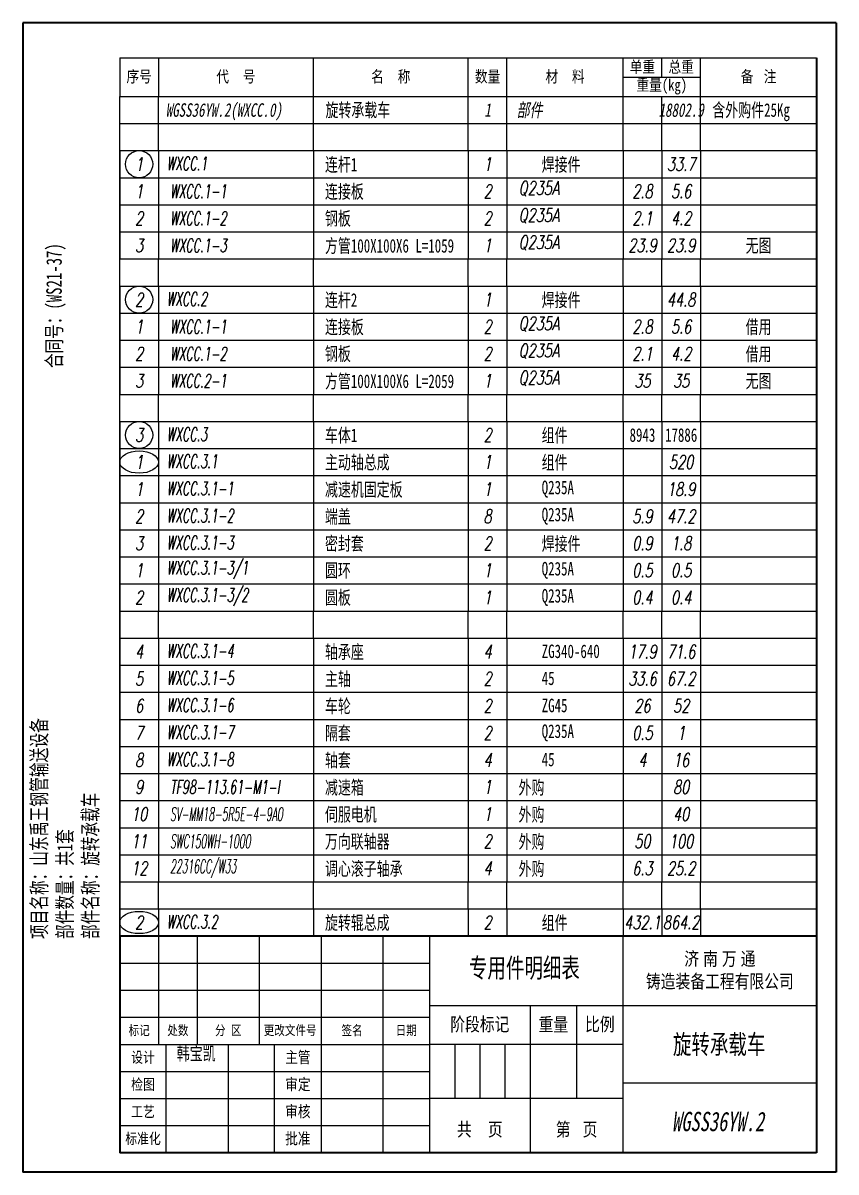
# Model space of a CAD drawing. Header units: millimetres. Extents: x 41246 to 234964, y -165638 to 36614.
# Drawn here: x 104701 to 109951, y -118121 to -110696 of the extents above; entities that cross this region are included whole.
import ezdxf
from ezdxf.enums import TextEntityAlignment as Align

# ---------------------------------------------------------------- set-up
doc = ezdxf.new("R2010")
doc.units = ezdxf.units.MM
doc.layers.add('S', color=7, linetype='Continuous', lineweight=35)
doc.layers.add('粗实线', color=7, linetype='Continuous', lineweight=40)
doc.layers.add('标注层', color=3, linetype='Continuous')
doc.layers.add('细实线', color=4, linetype='Continuous')
doc.styles.get("Standard").update_dxf_attribs({"font": '', "width": 0.8})
doc.styles.add('文字', font='', dxfattribs={"width": 0.7})
doc.styles.add('标注', font='italic.shx', dxfattribs={"width": 0.7, "bigfont": 'AllInOneBig.shx'})
doc.styles.get('Standard').set_extended_font_data('SimSun')
doc.styles.get('文字').set_extended_font_data('SimSun')

# ---------------------------------------------------------------- blocks, each defined once
blk = doc.blocks.new('明细表')
for p, q in [((0, 7), (180, 7)), ((0, 0), (0, 7)), ((10, 0), (10, 7)), ((50, 0), (50, 7)), ((90, 0), (90, 7)), ((100, 0), (100, 7)), ((130, 0), (130, 7)), ((140, 0), (140, 7)), ((150, 0), (150, 7)), ((180, 0), (180, 7)), ((0, 0), (180, 0))]:
    blk.add_line(p, q)
at = {"width": 0.7, "flags": 8}
for tag, style, p in [('1', '标注', (5, 3.5)), ('4', '标注', (95, 3.5)), ('6', '标注', (135, 3.5)), ('7', '标注', (145, 3.5)), ('8', '文字', (165, 3.5))]:
    blk.add_attdef(tag, text='', height=3.5, dxfattribs=dict(at, style=style)).set_placement(p, align=Align.MIDDLE_CENTER)
at = {"color": 141, "flags": 8}
for tag, style, width, p in [('2', '标注', 0.6, (13, 3.5)), ('3', '文字', 0.7, (53, 3.5)), ('5', '标注', 0.7, (103, 3.5))]:
    blk.add_attdef(tag, text='', height=3.5, dxfattribs=dict(at, style=style, width=width)).set_placement(p, align=Align.MIDDLE_LEFT)
blk = doc.blocks.new('明细表头')
for p, q in [((0, 10), (180, 10)), ((0, 10), (0, 0)), ((10, 10), (10, 0)), ((50, 0), (50, 10)), ((90, 0), (90, 10)), ((100, 0), (100, 10)), ((130, 0), (130, 10)), ((140, 5), (140, 10)), ((150, 0), (150, 10)), ((180, 10), (180, 0)), ((130, 5), (150, 5)), ((0, 0), (180, 0))]:
    blk.add_line(p, q)
at = {"char_height": 3, "attachment_point": 5}
for s, insert in [('{\\f\uffbfﾬￌﾣﾤ_GB2312|b0|i0|c134|p49;单重}', (135, 7.5)), ('{\\f\uffbfﾬￌﾣﾤ_GB2312|b0|i0|c134|p49;总重}', (145, 7.5)), ('{\\f\uffbfﾬￌﾣﾤ_GB2312|b0|i0|c134|p49;序号}', (5, 5)), ('{\\f\uffbfﾬￌﾣﾤ_GB2312|b0|i0|c134|p49;代    号}', (30, 5)), ('{\\f\uffbfﾬￌﾣﾤ_GB2312|b0|i0|c134|p49;名    称}', (70, 5)), ('{\\f\uffbfﾬￌﾣﾤ_GB2312|b0|i0|c134|p49;数量}', (95, 5)), ('{\\f\uffbfﾬￌﾣﾤ_GB2312|b0|i0|c134|p49;材    料}', (115, 5)), ('{\\f\uffbfﾬￌﾣﾤ_GB2312|b0|i0|c134|p49;备   注}', (165, 5)), ('{\\f\uffbfﾬￌﾣﾤ_GB2312|b0|i0|c134|p49;重量}(kg)', (140, 2.5))]:
    blk.add_mtext(s, dxfattribs=dict(at, insert=insert))
blk = doc.blocks.new('图栏')
at = {"layer": '粗实线'}
for p, q in [((0, 56), (-180, 56)), ((-180, 56), (-180, 0))]:
    blk.add_line(p, q, dxfattribs=at)
at = {"layer": '细实线'}
for p, q in [((-170, 56), (-170, 28)), ((-160, 56), (-160, 28)), ((-144, 56), (-144, 28)), ((-128, 56), (-128, 0)), ((-112, 0), (-112, 56)), ((-100, 56), (-100, 0)), ((-50, 0), (-50, 56)), ((-180, 49), (-100, 49)), ((-180, 42), (-100, 42)), ((-100, 38), (-50, 38)), ((-74, 38), (-74, 0)), ((-62, 38), (-62, 14)), ((-50, 38), (0, 38)), ((-180, 35), (-100, 35)), ((-180, 28), (-100, 28)), ((-168, 0), (-168, 28)), ((-152, 28), (-152, 0)), ((-140, 0), (-140, 28)), ((-50, 28), (-100, 28)), ((-93.5, 28), (-93.5, 14)), ((-87, 28), (-87, 14)), ((-80.5, 28), (-80.5, 14)), ((-180, 21), (-100, 21)), ((0, 18), (-50, 18)), ((-180, 14), (-100, 14)), ((-50, 14), (-100, 14)), ((-50, 0), (-50, 9)), ((-180, 7), (-100, 7))]:
    blk.add_line(p, q, dxfattribs=at)
at = {"insert": (-165.27, 27.41), "char_height": 3.5, "width": 10.6759, "attachment_point": 1, "style": '文字'}
blk.add_mtext('韩宝凯', dxfattribs=at)
at = {"layer": '细实线', "attachment_point": 5}
for s, insert, char_height, width in [('{\\f\uffbfﾬￌﾣﾤ_GB2312|b0|i0|c134|p49;济 南 万 通\\P铸造装备工程有限公司}', (-25, 47), 3.5, 50), ('{\\f\uffbfﾬￌﾣﾤ_GB2312|b0|i0|c134|p49;标记}', (-175, 31.5), 2.5, 15), ('处数', (-165, 31.5), 2.5, 15), ('分 区', (-152, 31.5), 2.5, 15), ('{\\f\uffbfﾬￌﾣﾤ_GB2312|b0|i0|c134|p49;签名}', (-120, 31.5), 2.5, 15), ('{\\f\uffbfﾬￌﾣﾤ_GB2312|b0|i0|c134|p49;日期}', (-106, 31.5), 2.5, 15), ('{\\f\uffbfﾬￌﾣﾤ_GB2312|b0|i0|c134|p49;阶段标记}', (-87, 33), 3.5, 26), ('{\\f\uffbfﾬￌﾣﾤ_GB2312|b0|i0|c134|p49;重量}', (-68, 33), 3.5, 12), ('比例', (-56, 33), 3.5, 12), ('{\\f\uffbfﾬￌﾣﾤ_GB2312|b0|i0|c134|p49;设计}', (-174, 24.5), 2.8, 10), ('{\\f\uffbfﾬￌﾣﾤ_GB2312|b0|i0|c134|p49;主管}', (-134, 24.5), 3, 10), ('{\\f\uffbfﾬￌﾣﾤ_GB2312|b0|i0|c134|p49;检图}', (-174, 17.5), 2.8, 10), ('{\\f\uffbfﾬￌﾣﾤ_GB2312|b0|i0|c134|p49;审定}', (-134, 17.5), 3, 10), ('{\\f\uffbfﾬￌﾣﾤ_GB2312|b0|i0|c134|p49;工艺}', (-174, 10.5), 2.8, 10), ('{\\f\uffbfﾬￌﾣﾤ_GB2312|b0|i0|c134|p49;审核}', (-134, 10.5), 3, 10), ('{\\f\uffbfﾬￌﾣﾤ_GB2312|b0|i0|c134|p49;共    页}', (-87, 5.82), 3.5, 26), ('{\\f\uffbfﾬￌﾣﾤ_GB2312|b0|i0|c134|p49;第   页}', (-62, 5.82), 3.5, 24), ('{\\fￋￎￌﾣﾤ|b0|i0|c134|p2;标准化}', (-174, 3.5), 2.8, 10), ('{\\f\uffbfﾬￌﾣﾤ_GB2312|b0|i0|c134|p49;批准}', (-134, 3.5), 3, 10)]:
    blk.add_mtext(s, dxfattribs=dict(at, insert=insert, char_height=char_height, width=width))
at = {"layer": '细实线', "insert": (-136, 31.5), "char_height": 2.5, "width": 15, "attachment_point": 5, "line_spacing_factor": 0.8}
blk.add_mtext('{\\fￋￎￌﾣﾤ|b0|i0|c134|p2;更改文件号}', dxfattribs=at)
at = {"layer": '细实线', "width": 0.8, "flags": 8}
for tag, height, p in [('Q', 5, (-75.13, 47.19)), ('名称', 5, (-25.19, 28)), ('姓名', 3, (-159.93, 24.36)), ('DATA', 3, (-146.06, 24.09)), ('KG', 3.5, (-68.19, 21.34)), ('Y', 3.5, (-55.74, 20.78)), ('姓名', 3, (-159.93, 17.36)), ('DATA', 3, (-146.06, 17.09)), ('姓名', 3, (-119.93, 10.36)), ('DATA', 3, (-106.06, 10.09)), ('N', 7, (-25.47, 8.06)), ('Z', 3.5, (-87.28, 5.59)), ('X', 3.5, (-62.27, 5.8)), ('姓名', 3, (-119.93, 3.36)), ('DATA', 3, (-106.06, 3.09))]:
    blk.add_attdef(tag, text='', height=height, dxfattribs=at).set_placement(p, align=Align.MIDDLE_CENTER)

msp = doc.modelspace()

# ---------------------------------------------------------------- linework, layer by layer
at = {"layer": 'S'}
msp.add_line((109826.2, -114496.2), (109826.2, -115546.2), dxfattribs=at)
at = {"layer": '标注层'}
for p, q in [((105326.2, -116596.2), (105326.2, -111171.2)), ((109826.2, -116421.2), (109826.2, -115896.2))]:
    msp.add_line(p, q, dxfattribs=at)
for centre in [(105451.2, -111608.7), (105451.2, -112483.7), (105451.2, -113358.7)]:
    msp.add_circle(centre, 87.5, dxfattribs=at)
for centre in [(105451.2, -113533.7), (105451.2, -116508.7)]:
    msp.add_ellipse(centre, major_axis=(-125, 0), ratio=0.574711, dxfattribs=at)
at = {"layer": '粗实线'}
for p, q in [((109951.2, -110696.2), (104701.2, -110696.2)), ((104701.2, -110696.2), (104701.2, -118121.2)), ((109951.2, -110696.2), (109951.2, -118121.2)), ((109951.2, -110696.2), (109951.2, -118121.2)), ((109951.2, -110696.2), (109951.2, -118121.2)), ((109826.2, -110921.2), (109826.2, -117996.2)), ((109826.2, -117996.2), (105326.2, -117996.2)), ((109951.2, -118121.2), (104701.2, -118121.2))]:
    msp.add_line(p, q, dxfattribs=at)
at = {"layer": '细实线'}
for p, q in [((105326.2, -114496.2), (105326.2, -115021.2)), ((105326.2, -114496.2), (105326.2, -115021.2)), ((105326.2, -115196.2), (105326.2, -115546.2)), ((105326.2, -115196.2), (105326.2, -115546.2)), ((105326.2, -115896.2), (105326.2, -116421.2)), ((105326.2, -115896.2), (105326.2, -116421.2))]:
    msp.add_line(p, q, dxfattribs=at)

# ---------------------------------------------------------------- block references
at = {"layer": '标注层', "xscale": 25, "yscale": 25, "zscale": 25}
msp.add_blockref('明细表头', (105326.2, -111171.2), dxfattribs=at)
at = {"layer": '标注层'}
ref = msp.add_blockref('明细表', (105326.2, -111696.2), dxfattribs=dict(at, xscale=-25, yscale=25, zscale=25, rotation=180))
ref.add_attrib('1', '1', dxfattribs={"layer": '0', "height": 87.5, "style": '标注', "width": 0.7, "flags": 8}).set_placement((105451.2, -111783.7), align=Align.MIDDLE_CENTER)
ref.add_attrib('2', 'WXCC.1-1', dxfattribs={"layer": '0', "color": 141, "height": 87.5, "style": '标注', "width": 0.6, "flags": 8}).set_placement((105651.2, -111783.7), align=Align.MIDDLE_LEFT)
ref.add_attrib('3', '连接板', dxfattribs={"layer": '0', "color": 141, "height": 87.5, "style": '文字', "width": 0.7, "flags": 8}).set_placement((106651.2, -111785.6), align=Align.MIDDLE_LEFT)
ref.add_attrib('4', '2', dxfattribs={"layer": '0', "height": 87.5, "style": '标注', "width": 0.7, "flags": 8}).set_placement((107701.2, -111783.7), align=Align.MIDDLE_CENTER)
ref.add_attrib('5', 'Q235A', dxfattribs={"layer": '0', "color": 141, "height": 87.5, "style": '标注', "width": 0.7, "flags": 8}).set_placement((107901.2, -111762.8), align=Align.MIDDLE_LEFT)
ref.add_attrib('6', '2.8', dxfattribs={"layer": '0', "height": 87.5, "style": '标注', "width": 0.7, "flags": 8}).set_placement((108701.2, -111783.7), align=Align.MIDDLE_CENTER)
ref.add_attrib('7', '5.6', dxfattribs={"layer": '0', "height": 87.5, "style": '标注', "width": 0.7, "flags": 8}).set_placement((108951.2, -111783.7), align=Align.MIDDLE_CENTER)
ref = msp.add_blockref('明细表', (105326.2, -111871.2), dxfattribs=dict(at, xscale=-25, yscale=25, zscale=25, rotation=180))
ref.add_attrib('1', '2', dxfattribs={"layer": '0', "height": 87.5, "style": '标注', "width": 0.7, "flags": 8}).set_placement((105451.2, -111958.7), align=Align.MIDDLE_CENTER)
ref.add_attrib('2', 'WXCC.1-2', dxfattribs={"layer": '0', "color": 141, "height": 87.5, "style": '标注', "width": 0.6, "flags": 8}).set_placement((105651.2, -111958.7), align=Align.MIDDLE_LEFT)
ref.add_attrib('3', '钢板', dxfattribs={"layer": '0', "color": 141, "height": 87.5, "style": '文字', "width": 0.7, "flags": 8}).set_placement((106651.2, -111959.1), align=Align.MIDDLE_LEFT)
ref.add_attrib('4', '2', dxfattribs={"layer": '0', "height": 87.5, "style": '标注', "width": 0.7, "flags": 8}).set_placement((107701.2, -111958.7), align=Align.MIDDLE_CENTER)
ref.add_attrib('5', 'Q235A', dxfattribs={"layer": '0', "color": 141, "height": 87.5, "style": '标注', "width": 0.7, "flags": 8}).set_placement((107901.2, -111937.8), align=Align.MIDDLE_LEFT)
ref.add_attrib('6', '2.1', dxfattribs={"layer": '0', "height": 87.5, "style": '标注', "width": 0.7, "flags": 8}).set_placement((108701.2, -111958.7), align=Align.MIDDLE_CENTER)
ref.add_attrib('7', '4.2', dxfattribs={"layer": '0', "height": 87.5, "style": '标注', "width": 0.7, "flags": 8}).set_placement((108951.2, -111958.7), align=Align.MIDDLE_CENTER)
ref = msp.add_blockref('明细表', (105326.2, -112046.2), dxfattribs=dict(at, xscale=-25, yscale=25, zscale=25, rotation=180))
ref.add_attrib('1', '3', dxfattribs={"layer": '0', "height": 87.5, "style": '标注', "width": 0.7, "flags": 8}).set_placement((105451.2, -112133.7), align=Align.MIDDLE_CENTER)
ref.add_attrib('2', 'WXCC.1-3', dxfattribs={"layer": '0', "color": 141, "height": 87.5, "style": '标注', "width": 0.6, "flags": 8}).set_placement((105651.2, -112133.7), align=Align.MIDDLE_LEFT)
ref.add_attrib('3', '方管100X100X6 L=1059', dxfattribs={"layer": '0', "color": 141, "height": 87.5, "style": '文字', "width": 0.7, "flags": 8}).set_placement((106651.2, -112136.1), align=Align.MIDDLE_LEFT)
ref.add_attrib('4', '1', dxfattribs={"layer": '0', "height": 87.5, "style": '标注', "width": 0.7, "flags": 8}).set_placement((107701.2, -112133.7), align=Align.MIDDLE_CENTER)
ref.add_attrib('5', 'Q235A', dxfattribs={"layer": '0', "color": 141, "height": 87.5, "style": '标注', "width": 0.7, "flags": 8}).set_placement((107901.2, -112112.8), align=Align.MIDDLE_LEFT)
ref.add_attrib('6', '23.9', dxfattribs={"layer": '0', "height": 87.5, "style": '标注', "width": 0.7, "flags": 8}).set_placement((108701.2, -112133.7), align=Align.MIDDLE_CENTER)
ref.add_attrib('7', '23.9', dxfattribs={"layer": '0', "height": 87.5, "style": '标注', "width": 0.7, "flags": 8}).set_placement((108951.2, -112133.7), align=Align.MIDDLE_CENTER)
ref.add_attrib('8', '无图', dxfattribs={"layer": '0', "height": 87.5, "style": '文字', "width": 0.7, "flags": 8}).set_placement((109451.2, -112134.6), align=Align.MIDDLE_CENTER)
ref = msp.add_blockref('明细表', (105326.2, -112571.2), dxfattribs=dict(at, xscale=-25, yscale=25, zscale=25, rotation=180))
ref.add_attrib('1', '1', dxfattribs={"layer": '0', "height": 87.5, "style": '标注', "width": 0.7, "flags": 8}).set_placement((105451.2, -112658.7), align=Align.MIDDLE_CENTER)
ref.add_attrib('2', 'WXCC.1-1', dxfattribs={"layer": '0', "color": 141, "height": 87.5, "style": '标注', "width": 0.6, "flags": 8}).set_placement((105651.2, -112658.7), align=Align.MIDDLE_LEFT)
ref.add_attrib('3', '连接板', dxfattribs={"layer": '0', "color": 141, "height": 87.5, "style": '文字', "width": 0.7, "flags": 8}).set_placement((106651.2, -112660.6), align=Align.MIDDLE_LEFT)
ref.add_attrib('4', '2', dxfattribs={"layer": '0', "height": 87.5, "style": '标注', "width": 0.7, "flags": 8}).set_placement((107701.2, -112658.7), align=Align.MIDDLE_CENTER)
ref.add_attrib('5', 'Q235A', dxfattribs={"layer": '0', "color": 141, "height": 87.5, "style": '标注', "width": 0.7, "flags": 8}).set_placement((107901.2, -112637.8), align=Align.MIDDLE_LEFT)
ref.add_attrib('6', '2.8', dxfattribs={"layer": '0', "height": 87.5, "style": '标注', "width": 0.7, "flags": 8}).set_placement((108701.2, -112658.7), align=Align.MIDDLE_CENTER)
ref.add_attrib('7', '5.6', dxfattribs={"layer": '0', "height": 87.5, "style": '标注', "width": 0.7, "flags": 8}).set_placement((108951.2, -112658.7), align=Align.MIDDLE_CENTER)
ref.add_attrib('8', '借用', dxfattribs={"layer": '0', "height": 87.5, "style": '文字', "width": 0.7, "flags": 8}).set_placement((109451.2, -112660.1), align=Align.MIDDLE_CENTER)
ref = msp.add_blockref('明细表', (105326.2, -112746.2), dxfattribs=dict(at, xscale=-25, yscale=25, zscale=25, rotation=180))
ref.add_attrib('1', '2', dxfattribs={"layer": '0', "height": 87.5, "style": '标注', "width": 0.7, "flags": 8}).set_placement((105451.2, -112833.7), align=Align.MIDDLE_CENTER)
ref.add_attrib('2', 'WXCC.1-2', dxfattribs={"layer": '0', "color": 141, "height": 87.5, "style": '标注', "width": 0.6, "flags": 8}).set_placement((105651.2, -112833.7), align=Align.MIDDLE_LEFT)
ref.add_attrib('3', '钢板', dxfattribs={"layer": '0', "color": 141, "height": 87.5, "style": '文字', "width": 0.7, "flags": 8}).set_placement((106651.2, -112834.1), align=Align.MIDDLE_LEFT)
ref.add_attrib('4', '2', dxfattribs={"layer": '0', "height": 87.5, "style": '标注', "width": 0.7, "flags": 8}).set_placement((107701.2, -112833.7), align=Align.MIDDLE_CENTER)
ref.add_attrib('5', 'Q235A', dxfattribs={"layer": '0', "color": 141, "height": 87.5, "style": '标注', "width": 0.7, "flags": 8}).set_placement((107901.2, -112812.8), align=Align.MIDDLE_LEFT)
ref.add_attrib('6', '2.1', dxfattribs={"layer": '0', "height": 87.5, "style": '标注', "width": 0.7, "flags": 8}).set_placement((108701.2, -112833.7), align=Align.MIDDLE_CENTER)
ref.add_attrib('7', '4.2', dxfattribs={"layer": '0', "height": 87.5, "style": '标注', "width": 0.7, "flags": 8}).set_placement((108951.2, -112833.7), align=Align.MIDDLE_CENTER)
ref.add_attrib('8', '借用', dxfattribs={"layer": '0', "height": 87.5, "style": '文字', "width": 0.7, "flags": 8}).set_placement((109451.2, -112835.1), align=Align.MIDDLE_CENTER)
ref = msp.add_blockref('明细表', (105326.2, -112921.2), dxfattribs=dict(at, xscale=-25, yscale=25, zscale=25, rotation=180))
ref.add_attrib('1', '3', dxfattribs={"layer": '0', "height": 87.5, "style": '标注', "width": 0.7, "flags": 8}).set_placement((105451.2, -113008.7), align=Align.MIDDLE_CENTER)
ref.add_attrib('2', 'WXCC.2-1', dxfattribs={"layer": '0', "color": 141, "height": 87.5, "style": '标注', "width": 0.6, "flags": 8}).set_placement((105651.2, -113008.7), align=Align.MIDDLE_LEFT)
ref.add_attrib('3', '方管100X100X6 L=2059', dxfattribs={"layer": '0', "color": 141, "height": 87.5, "style": '文字', "width": 0.7, "flags": 8}).set_placement((106651.2, -113011.1), align=Align.MIDDLE_LEFT)
ref.add_attrib('4', '1', dxfattribs={"layer": '0', "height": 87.5, "style": '标注', "width": 0.7, "flags": 8}).set_placement((107701.2, -113008.7), align=Align.MIDDLE_CENTER)
ref.add_attrib('5', 'Q235A', dxfattribs={"layer": '0', "color": 141, "height": 87.5, "style": '标注', "width": 0.7, "flags": 8}).set_placement((107901.2, -112987.8), align=Align.MIDDLE_LEFT)
ref.add_attrib('6', '35', dxfattribs={"layer": '0', "height": 87.5, "style": '标注', "width": 0.7, "flags": 8}).set_placement((108701.2, -113008.7), align=Align.MIDDLE_CENTER)
ref.add_attrib('7', '35', dxfattribs={"layer": '0', "height": 87.5, "style": '标注', "width": 0.7, "flags": 8}).set_placement((108951.2, -113008.7), align=Align.MIDDLE_CENTER)
ref.add_attrib('8', '无图', dxfattribs={"layer": '0', "height": 87.5, "style": '文字', "width": 0.7, "flags": 8}).set_placement((109451.2, -113009.6), align=Align.MIDDLE_CENTER)
ref = msp.add_blockref('明细表', (105326.2, -115546.2), dxfattribs=dict(at, xscale=-25, yscale=25, zscale=25, rotation=180))
ref.add_attrib('1', '9', dxfattribs={"layer": '0', "height": 87.5, "style": '标注', "width": 0.7, "flags": 8}).set_placement((105451.2, -115633.7), align=Align.MIDDLE_CENTER)
ref.add_attrib('2', 'TF98-113.61-M1-I', dxfattribs={"layer": '0', "color": 141, "height": 87.5, "style": '标注', "width": 0.6, "flags": 8}).set_placement((105651.2, -115633.7), align=Align.MIDDLE_LEFT)
ref.add_attrib('3', '减速箱', dxfattribs={"layer": '0', "color": 141, "height": 87.5, "style": '文字', "width": 0.7, "flags": 8}).set_placement((106651.2, -115636.1), align=Align.MIDDLE_LEFT)
ref.add_attrib('4', '1', dxfattribs={"layer": '0', "height": 87.5, "style": '标注', "width": 0.7, "flags": 8}).set_placement((107701.2, -115633.7), align=Align.MIDDLE_CENTER)
ref.add_attrib('5', '外购', dxfattribs={"layer": '0', "color": 141, "height": 87.5, "style": '文字', "width": 0.7, "flags": 8}).set_placement((107901.2, -115636.1), align=Align.MIDDLE_LEFT)
ref.add_attrib('7', '80', dxfattribs={"layer": '0', "height": 87.5, "style": '标注', "width": 0.7, "flags": 8}).set_placement((108951.2, -115633.7), align=Align.MIDDLE_CENTER)
ref = msp.add_blockref('明细表', (105326.2, -115721.2), dxfattribs=dict(at, xscale=-25, yscale=25, zscale=25, rotation=180))
ref.add_attrib('1', '10', dxfattribs={"layer": '0', "height": 87.5, "style": '标注', "width": 0.7, "flags": 8}).set_placement((105451.2, -115808.7), align=Align.MIDDLE_CENTER)
ref.add_attrib('2', 'SV-MM18-5R5E-4-9A0', dxfattribs={"layer": '0', "color": 141, "height": 87.5, "style": '标注', "width": 0.5, "flags": 8}).set_placement((105651.2, -115808.7), align=Align.MIDDLE_LEFT)
ref.add_attrib('3', '伺服电机', dxfattribs={"layer": '0', "color": 141, "height": 87.5, "style": '文字', "width": 0.7, "flags": 8}).set_placement((106651.2, -115810.6), align=Align.MIDDLE_LEFT)
ref.add_attrib('4', '1', dxfattribs={"layer": '0', "height": 87.5, "style": '标注', "width": 0.7, "flags": 8}).set_placement((107701.2, -115808.7), align=Align.MIDDLE_CENTER)
ref.add_attrib('5', '外购', dxfattribs={"layer": '0', "color": 141, "height": 87.5, "style": '文字', "width": 0.7, "flags": 8}).set_placement((107901.2, -115811.1), align=Align.MIDDLE_LEFT)
ref.add_attrib('7', '40', dxfattribs={"layer": '0', "height": 87.5, "style": '标注', "width": 0.7, "flags": 8}).set_placement((108951.2, -115808.7), align=Align.MIDDLE_CENTER)
ref = msp.add_blockref('明细表', (105326.2, -115896.2), dxfattribs=dict(at, xscale=-25, yscale=25, zscale=25, rotation=180))
ref.add_attrib('1', '11', dxfattribs={"layer": '0', "height": 87.5, "style": '标注', "width": 0.7, "flags": 8}).set_placement((105451.2, -115983.7), align=Align.MIDDLE_CENTER)
ref.add_attrib('2', 'SWC150WH-1000', dxfattribs={"layer": '0', "color": 141, "height": 87.5, "style": '标注', "width": 0.5, "flags": 8}).set_placement((105651.2, -115983.7), align=Align.MIDDLE_LEFT)
ref.add_attrib('3', '万向联轴器', dxfattribs={"layer": '0', "color": 141, "height": 87.5, "style": '文字', "width": 0.7, "flags": 8}).set_placement((106651.2, -115985.1), align=Align.MIDDLE_LEFT)
ref.add_attrib('4', '2', dxfattribs={"layer": '0', "height": 87.5, "style": '标注', "width": 0.7, "flags": 8}).set_placement((107701.2, -115983.7), align=Align.MIDDLE_CENTER)
ref.add_attrib('5', '外购', dxfattribs={"layer": '0', "color": 141, "height": 87.5, "style": '文字', "width": 0.7, "flags": 8}).set_placement((107901.2, -115986.1), align=Align.MIDDLE_LEFT)
ref.add_attrib('6', '50', dxfattribs={"layer": '0', "height": 87.5, "style": '标注', "width": 0.7, "flags": 8}).set_placement((108701.2, -115983.7), align=Align.MIDDLE_CENTER)
ref.add_attrib('7', '100', dxfattribs={"layer": '0', "height": 87.5, "style": '标注', "width": 0.7, "flags": 8}).set_placement((108951.2, -115983.7), align=Align.MIDDLE_CENTER)
ref = msp.add_blockref('明细表', (105326.2, -116071.2), dxfattribs=dict(at, xscale=-25, yscale=25, zscale=25, rotation=180))
ref.add_attrib('1', '12', dxfattribs={"layer": '0', "height": 87.5, "style": '标注', "width": 0.7, "flags": 8}).set_placement((105451.2, -116158.7), align=Align.MIDDLE_CENTER)
ref.add_attrib('2', '22316CC/W33', dxfattribs={"layer": '0', "color": 141, "height": 87.5, "style": '标注', "width": 0.5, "flags": 8}).set_placement((105651.2, -116146.2), align=Align.MIDDLE_LEFT)
ref.add_attrib('3', '调心滚子轴承', dxfattribs={"layer": '0', "color": 141, "height": 87.5, "style": '文字', "width": 0.7, "flags": 8}).set_placement((106651.2, -116161.1), align=Align.MIDDLE_LEFT)
ref.add_attrib('4', '4', dxfattribs={"layer": '0', "height": 87.5, "style": '标注', "width": 0.7, "flags": 8}).set_placement((107701.2, -116158.7), align=Align.MIDDLE_CENTER)
ref.add_attrib('5', '外购', dxfattribs={"layer": '0', "color": 141, "height": 87.5, "style": '文字', "width": 0.7, "flags": 8}).set_placement((107901.2, -116161.1), align=Align.MIDDLE_LEFT)
ref.add_attrib('6', '6.3', dxfattribs={"layer": '0', "height": 87.5, "style": '标注', "width": 0.7, "flags": 8}).set_placement((108701.2, -116158.7), align=Align.MIDDLE_CENTER)
ref.add_attrib('7', '25.2', dxfattribs={"layer": '0', "height": 87.5, "style": '标注', "width": 0.7, "flags": 8}).set_placement((108951.2, -116158.7), align=Align.MIDDLE_CENTER)
ref = msp.add_blockref('图栏', (109826.2, -117996.2), dxfattribs=dict(at, xscale=25, yscale=25, zscale=25))
ref.add_attrib('名称', '旋转承载车', dxfattribs={"layer": '细实线', "height": 125, "style": '文字', "oblique": 0.17453, "width": 0.7, "flags": 8}).set_placement((109196.3, -117296.2), align=Align.MIDDLE_CENTER)
ref.add_attrib('N', 'WGSS36YW.2', dxfattribs={"layer": '细实线', "height": 125, "style": '文字', "oblique": 10, "width": 0.7, "flags": 8}).set_placement((109189.4, -117794.7), align=Align.MIDDLE_CENTER)
ref.add_attrib('材料', '专用件明细表', dxfattribs={"layer": '细实线', "height": 125, "style": '文字', "oblique": 0.17453, "width": 0.7, "flags": 8}).set_placement((107938.8, -116802.1), align=Align.MIDDLE_CENTER)
at = {"layer": '细实线'}
ref = msp.add_blockref('明细表', (105326.2, -111346.2), dxfattribs=dict(at, xscale=25, yscale=25, zscale=25))
ref.add_attrib('2', 'WGSS36YW.2(WXCC.0)', dxfattribs={"layer": '0', "color": 141, "height": 87.5, "style": '文字', "oblique": 10, "width": 0.7, "flags": 8}).set_placement((105623.2, -111258.7), align=Align.MIDDLE_LEFT)
ref.add_attrib('3', '旋转承载车', dxfattribs={"layer": '0', "color": 141, "height": 87.5, "style": '文字', "width": 0.7, "flags": 8}).set_placement((106654.6, -111258.7), align=Align.MIDDLE_LEFT)
ref.add_attrib('4', '1', dxfattribs={"layer": '0', "height": 87.5, "style": '文字', "oblique": 10, "width": 0.7, "flags": 8}).set_placement((107701.2, -111258.7), align=Align.MIDDLE_CENTER)
ref.add_attrib('5', '部件', dxfattribs={"layer": '0', "color": 141, "height": 87.5, "style": '文字', "oblique": 10, "width": 0.7, "flags": 8}).set_placement((107889.3, -111258.7), align=Align.MIDDLE_LEFT)
ref.add_attrib('7', '18802.9', dxfattribs={"layer": '0', "height": 87.5, "style": '文字', "oblique": 10, "width": 0.7, "flags": 8}).set_placement((108951.2, -111258.7), align=Align.MIDDLE_CENTER)
ref.add_attrib('8', '含外购件25Kg', dxfattribs={"layer": '0', "height": 87.5, "style": '文字', "width": 0.7, "flags": 8}).set_placement((109152.7, -111258.7), align=Align.MIDDLE_LEFT)
at = {"layer": '细实线', "xscale": 25, "yscale": 25, "zscale": 25}
for p in [(105326.2, -111521.2), (105326.2, -111521.2), (105326.2, -112396.2), (105326.2, -112396.2), (105326.2, -113271.2), (105326.2, -113271.2), (105326.2, -114671.2), (105326.2, -114671.2), (105326.2, -116421.2), (105326.2, -116421.2)]:
    msp.add_blockref('明细表', p, dxfattribs=at)
at = {"layer": '细实线'}
ref = msp.add_blockref('明细表', (105326.2, -111521.2), dxfattribs=dict(at, xscale=-25, yscale=25, zscale=25, rotation=180))
ref.add_attrib('1', '1', dxfattribs={"layer": '0', "height": 87.5, "style": '标注', "width": 0.7, "flags": 8}).set_placement((105451.2, -111608.7), align=Align.MIDDLE_CENTER)
ref.add_attrib('2', 'WXCC.1', dxfattribs={"layer": '0', "color": 141, "height": 87.5, "style": '标注', "width": 0.6, "flags": 8}).set_placement((105629.3, -111604.4), align=Align.MIDDLE_LEFT)
ref.add_attrib('3', '连杆1', dxfattribs={"layer": '0', "color": 141, "height": 87.5, "style": '文字', "width": 0.7, "flags": 8}).set_placement((106651.2, -111611.1), align=Align.MIDDLE_LEFT)
ref.add_attrib('4', '1', dxfattribs={"layer": '0', "height": 87.5, "style": '标注', "width": 0.7, "flags": 8}).set_placement((107701.2, -111608.7), align=Align.MIDDLE_CENTER)
ref.add_attrib('5', '焊接件', dxfattribs={"layer": '0', "color": 141, "height": 87.5, "style": '文字', "width": 0.7, "flags": 8}).set_placement((108050.7, -111611.1), align=Align.MIDDLE_LEFT)
ref.add_attrib('7', '33.7', dxfattribs={"layer": '0', "height": 87.5, "style": '标注', "width": 0.7, "flags": 8}).set_placement((108951.2, -111608.7), align=Align.MIDDLE_CENTER)
ref = msp.add_blockref('明细表', (105326.2, -112396.2), dxfattribs=dict(at, xscale=-25, yscale=25, zscale=25, rotation=180))
ref.add_attrib('1', '2', dxfattribs={"layer": '0', "height": 87.5, "style": '标注', "width": 0.7, "flags": 8}).set_placement((105451.2, -112483.7), align=Align.MIDDLE_CENTER)
ref.add_attrib('2', 'WXCC.2', dxfattribs={"layer": '0', "color": 141, "height": 87.5, "style": '标注', "width": 0.6, "flags": 8}).set_placement((105629.3, -112479.4), align=Align.MIDDLE_LEFT)
ref.add_attrib('3', '连杆2', dxfattribs={"layer": '0', "color": 141, "height": 87.5, "style": '文字', "width": 0.7, "flags": 8}).set_placement((106651.2, -112486.1), align=Align.MIDDLE_LEFT)
ref.add_attrib('4', '1', dxfattribs={"layer": '0', "height": 87.5, "style": '标注', "width": 0.7, "flags": 8}).set_placement((107701.2, -112483.7), align=Align.MIDDLE_CENTER)
ref.add_attrib('5', '焊接件', dxfattribs={"layer": '0', "color": 141, "height": 87.5, "style": '文字', "width": 0.7, "flags": 8}).set_placement((108050.7, -112486.1), align=Align.MIDDLE_LEFT)
ref.add_attrib('7', '44.8', dxfattribs={"layer": '0', "height": 87.5, "style": '标注', "width": 0.7, "flags": 8}).set_placement((108951.2, -112483.7), align=Align.MIDDLE_CENTER)
ref = msp.add_blockref('明细表', (105326.2, -113271.2), dxfattribs=dict(at, xscale=-25, yscale=25, zscale=25, rotation=180))
ref.add_attrib('1', '3', dxfattribs={"layer": '0', "height": 87.5, "style": '标注', "width": 0.7, "flags": 8}).set_placement((105451.2, -113358.7), align=Align.MIDDLE_CENTER)
ref.add_attrib('2', 'WXCC.3', dxfattribs={"layer": '0', "color": 141, "height": 87.5, "style": '标注', "width": 0.6, "flags": 8}).set_placement((105629.3, -113354.4), align=Align.MIDDLE_LEFT)
ref.add_attrib('3', '车体1', dxfattribs={"layer": '0', "color": 141, "height": 87.5, "style": '文字', "width": 0.7, "flags": 8}).set_placement((106651.2, -113360.6), align=Align.MIDDLE_LEFT)
ref.add_attrib('4', '2', dxfattribs={"layer": '0', "height": 87.5, "style": '标注', "width": 0.7, "flags": 8}).set_placement((107701.2, -113358.7), align=Align.MIDDLE_CENTER)
ref.add_attrib('5', '组件', dxfattribs={"layer": '0', "color": 141, "height": 87.5, "style": '文字', "width": 0.7, "flags": 8}).set_placement((108050.7, -113360.6), align=Align.MIDDLE_LEFT)
ref.add_attrib('6', '8943', dxfattribs={"layer": '0', "height": 87.5, "style": '文字', "width": 0.7, "flags": 8}).set_placement((108701.2, -113358.7), align=Align.MIDDLE_CENTER)
ref.add_attrib('7', '17886', dxfattribs={"layer": '0', "height": 87.5, "style": '文字', "width": 0.7, "flags": 8}).set_placement((108951.2, -113358.7), align=Align.MIDDLE_CENTER)
ref = msp.add_blockref('明细表', (105326.2, -113446.2), dxfattribs=dict(at, xscale=-25, yscale=25, zscale=25, rotation=180))
ref.add_attrib('1', '1', dxfattribs={"layer": '0', "height": 87.5, "style": '标注', "width": 0.7, "flags": 8}).set_placement((105451.2, -113533.7), align=Align.MIDDLE_CENTER)
ref.add_attrib('2', 'WXCC.3.1', dxfattribs={"layer": '0', "color": 141, "height": 87.5, "style": '标注', "width": 0.6, "flags": 8}).set_placement((105629.3, -113529.4), align=Align.MIDDLE_LEFT)
ref.add_attrib('3', '主动轴总成', dxfattribs={"layer": '0', "color": 141, "height": 87.5, "style": '文字', "width": 0.7, "flags": 8}).set_placement((106651.2, -113535.1), align=Align.MIDDLE_LEFT)
ref.add_attrib('4', '1', dxfattribs={"layer": '0', "height": 87.5, "style": '标注', "width": 0.7, "flags": 8}).set_placement((107701.2, -113533.7), align=Align.MIDDLE_CENTER)
ref.add_attrib('5', '组件', dxfattribs={"layer": '0', "color": 141, "height": 87.5, "style": '文字', "width": 0.7, "flags": 8}).set_placement((108050.7, -113535.6), align=Align.MIDDLE_LEFT)
ref.add_attrib('7', '520', dxfattribs={"layer": '0', "height": 87.5, "style": '标注', "width": 0.7, "flags": 8}).set_placement((108951.2, -113533.7), align=Align.MIDDLE_CENTER)
ref = msp.add_blockref('明细表', (105326.2, -113621.2), dxfattribs=dict(at, xscale=-25, yscale=25, zscale=25, rotation=180))
ref.add_attrib('1', '1', dxfattribs={"layer": '0', "height": 87.5, "style": '标注', "width": 0.7, "flags": 8}).set_placement((105451.2, -113708.7), align=Align.MIDDLE_CENTER)
ref.add_attrib('2', 'WXCC.3.1-1', dxfattribs={"layer": '0', "color": 141, "height": 87.5, "style": '标注', "width": 0.6, "flags": 8}).set_placement((105629.3, -113704.4), align=Align.MIDDLE_LEFT)
ref.add_attrib('3', '减速机固定板', dxfattribs={"layer": '0', "color": 141, "height": 87.5, "style": '文字', "width": 0.7, "flags": 8}).set_placement((106651.2, -113710.6), align=Align.MIDDLE_LEFT)
ref.add_attrib('4', '1', dxfattribs={"layer": '0', "height": 87.5, "style": '标注', "width": 0.7, "flags": 8}).set_placement((107701.2, -113708.7), align=Align.MIDDLE_CENTER)
ref.add_attrib('5', 'Q235A', dxfattribs={"layer": '0', "color": 141, "height": 87.5, "style": '文字', "width": 0.7, "flags": 8}).set_placement((108050.7, -113697.5), align=Align.MIDDLE_LEFT)
ref.add_attrib('7', '18.9', dxfattribs={"layer": '0', "height": 87.5, "style": '标注', "width": 0.7, "flags": 8}).set_placement((108951.2, -113708.7), align=Align.MIDDLE_CENTER)
ref = msp.add_blockref('明细表', (105326.2, -113796.2), dxfattribs=dict(at, xscale=-25, yscale=25, zscale=25, rotation=180))
ref.add_attrib('1', '2', dxfattribs={"layer": '0', "height": 87.5, "style": '标注', "width": 0.7, "flags": 8}).set_placement((105451.2, -113883.7), align=Align.MIDDLE_CENTER)
ref.add_attrib('2', 'WXCC.3.1-2', dxfattribs={"layer": '0', "color": 141, "height": 87.5, "style": '标注', "width": 0.6, "flags": 8}).set_placement((105629.3, -113879.4), align=Align.MIDDLE_LEFT)
ref.add_attrib('3', '端盖', dxfattribs={"layer": '0', "color": 141, "height": 87.5, "style": '文字', "width": 0.7, "flags": 8}).set_placement((106651.2, -113885.6), align=Align.MIDDLE_LEFT)
ref.add_attrib('4', '8', dxfattribs={"layer": '0', "height": 87.5, "style": '标注', "width": 0.7, "flags": 8}).set_placement((107701.2, -113883.7), align=Align.MIDDLE_CENTER)
ref.add_attrib('5', 'Q235A', dxfattribs={"layer": '0', "color": 141, "height": 87.5, "style": '文字', "width": 0.7, "flags": 8}).set_placement((108050.7, -113872.5), align=Align.MIDDLE_LEFT)
ref.add_attrib('6', '5.9', dxfattribs={"layer": '0', "height": 87.5, "style": '标注', "width": 0.7, "flags": 8}).set_placement((108701.2, -113883.7), align=Align.MIDDLE_CENTER)
ref.add_attrib('7', '47.2', dxfattribs={"layer": '0', "height": 87.5, "style": '标注', "width": 0.7, "flags": 8}).set_placement((108951.2, -113883.7), align=Align.MIDDLE_CENTER)
ref = msp.add_blockref('明细表', (105326.2, -113971.2), dxfattribs=dict(at, xscale=-25, yscale=25, zscale=25, rotation=180))
ref.add_attrib('1', '3', dxfattribs={"layer": '0', "height": 87.5, "style": '标注', "width": 0.7, "flags": 8}).set_placement((105451.2, -114058.7), align=Align.MIDDLE_CENTER)
ref.add_attrib('2', 'WXCC.3.1-3', dxfattribs={"layer": '0', "color": 141, "height": 87.5, "style": '标注', "width": 0.6, "flags": 8}).set_placement((105629.3, -114054.4), align=Align.MIDDLE_LEFT)
ref.add_attrib('3', '密封套', dxfattribs={"layer": '0', "color": 141, "height": 87.5, "style": '文字', "width": 0.7, "flags": 8}).set_placement((106651.2, -114060.1), align=Align.MIDDLE_LEFT)
ref.add_attrib('4', '2', dxfattribs={"layer": '0', "height": 87.5, "style": '标注', "width": 0.7, "flags": 8}).set_placement((107701.2, -114058.7), align=Align.MIDDLE_CENTER)
ref.add_attrib('5', '焊接件', dxfattribs={"layer": '0', "color": 141, "height": 87.5, "style": '文字', "width": 0.7, "flags": 8}).set_placement((108050.7, -114061.1), align=Align.MIDDLE_LEFT)
ref.add_attrib('6', '0.9', dxfattribs={"layer": '0', "height": 87.5, "style": '标注', "width": 0.7, "flags": 8}).set_placement((108701.2, -114058.7), align=Align.MIDDLE_CENTER)
ref.add_attrib('7', '1.8', dxfattribs={"layer": '0', "height": 87.5, "style": '标注', "width": 0.7, "flags": 8}).set_placement((108951.2, -114058.7), align=Align.MIDDLE_CENTER)
ref = msp.add_blockref('明细表', (105326.2, -114146.2), dxfattribs=dict(at, xscale=-24.9999999999999, yscale=24.9999999999999, zscale=24.9999999999999, rotation=180))
ref.add_attrib('1', '1', dxfattribs={"layer": '0', "height": 87.5, "style": '标注', "width": 0.7, "flags": 8}).set_placement((105451.2, -114233.7), align=Align.MIDDLE_CENTER)
ref.add_attrib('2', 'WXCC.3.1-3/1', dxfattribs={"layer": '0', "color": 141, "height": 87.5, "style": '标注', "width": 0.6, "flags": 8}).set_placement((105629.3, -114216.9), align=Align.MIDDLE_LEFT)
ref.add_attrib('3', '圆环', dxfattribs={"layer": '0', "color": 141, "height": 87.5, "style": '文字', "width": 0.7, "flags": 8}).set_placement((106651.2, -114233.7), align=Align.MIDDLE_LEFT)
ref.add_attrib('4', '1', dxfattribs={"layer": '0', "height": 87.5, "style": '标注', "width": 0.7, "flags": 8}).set_placement((107701.2, -114233.7), align=Align.MIDDLE_CENTER)
ref.add_attrib('5', 'Q235A', dxfattribs={"layer": '0', "color": 141, "height": 87.5, "style": '文字', "width": 0.7, "flags": 8}).set_placement((108050.7, -114222.5), align=Align.MIDDLE_LEFT)
ref.add_attrib('6', '0.5', dxfattribs={"layer": '0', "height": 87.5, "style": '标注', "width": 0.7, "flags": 8}).set_placement((108701.2, -114233.7), align=Align.MIDDLE_CENTER)
ref.add_attrib('7', '0.5', dxfattribs={"layer": '0', "height": 87.5, "style": '标注', "width": 0.7, "flags": 8}).set_placement((108951.2, -114233.7), align=Align.MIDDLE_CENTER)
ref = msp.add_blockref('明细表', (105326.2, -114321.2), dxfattribs=dict(at, xscale=-24.9999999999999, yscale=24.9999999999999, zscale=24.9999999999999, rotation=180))
ref.add_attrib('1', '2', dxfattribs={"layer": '0', "height": 87.5, "style": '标注', "width": 0.7, "flags": 8}).set_placement((105451.2, -114408.7), align=Align.MIDDLE_CENTER)
ref.add_attrib('2', 'WXCC.3.1-3/2', dxfattribs={"layer": '0', "color": 141, "height": 87.5, "style": '标注', "width": 0.6, "flags": 8}).set_placement((105629.3, -114391.9), align=Align.MIDDLE_LEFT)
ref.add_attrib('3', '圆板', dxfattribs={"layer": '0', "color": 141, "height": 87.5, "style": '文字', "width": 0.7, "flags": 8}).set_placement((106651.2, -114409.1), align=Align.MIDDLE_LEFT)
ref.add_attrib('4', '1', dxfattribs={"layer": '0', "height": 87.5, "style": '标注', "width": 0.7, "flags": 8}).set_placement((107701.2, -114408.7), align=Align.MIDDLE_CENTER)
ref.add_attrib('5', 'Q235A', dxfattribs={"layer": '0', "color": 141, "height": 87.5, "style": '文字', "width": 0.7, "flags": 8}).set_placement((108050.7, -114397.5), align=Align.MIDDLE_LEFT)
ref.add_attrib('6', '0.4', dxfattribs={"layer": '0', "height": 87.5, "style": '标注', "width": 0.7, "flags": 8}).set_placement((108701.2, -114408.7), align=Align.MIDDLE_CENTER)
ref.add_attrib('7', '0.4', dxfattribs={"layer": '0', "height": 87.5, "style": '标注', "width": 0.7, "flags": 8}).set_placement((108951.2, -114408.7), align=Align.MIDDLE_CENTER)
ref = msp.add_blockref('明细表', (105326.2, -114671.2), dxfattribs=dict(at, xscale=-25, yscale=25, zscale=25, rotation=180))
ref.add_attrib('1', '4', dxfattribs={"layer": '0', "height": 87.5, "style": '标注', "width": 0.7, "flags": 8}).set_placement((105451.2, -114758.7), align=Align.MIDDLE_CENTER)
ref.add_attrib('2', 'WXCC.3.1-4', dxfattribs={"layer": '0', "color": 141, "height": 87.5, "style": '标注', "width": 0.6, "flags": 8}).set_placement((105629.3, -114754.4), align=Align.MIDDLE_LEFT)
ref.add_attrib('3', '轴承座', dxfattribs={"layer": '0', "color": 141, "height": 87.5, "style": '文字', "width": 0.7, "flags": 8}).set_placement((106651.2, -114760.1), align=Align.MIDDLE_LEFT)
ref.add_attrib('4', '4', dxfattribs={"layer": '0', "height": 87.5, "style": '标注', "width": 0.7, "flags": 8}).set_placement((107701.2, -114758.7), align=Align.MIDDLE_CENTER)
ref.add_attrib('5', 'ZG340-640', dxfattribs={"layer": '0', "color": 141, "height": 87.5, "style": '文字', "width": 0.7, "flags": 8}).set_placement((108050.7, -114756.2), align=Align.MIDDLE_LEFT)
ref.add_attrib('6', '17.9', dxfattribs={"layer": '0', "height": 87.5, "style": '标注', "width": 0.7, "flags": 8}).set_placement((108701.2, -114758.7), align=Align.MIDDLE_CENTER)
ref.add_attrib('7', '71.6', dxfattribs={"layer": '0', "height": 87.5, "style": '标注', "width": 0.7, "flags": 8}).set_placement((108951.2, -114758.7), align=Align.MIDDLE_CENTER)
ref = msp.add_blockref('明细表', (105326.2, -114846.2), dxfattribs=dict(at, xscale=-25, yscale=25, zscale=25, rotation=180))
ref.add_attrib('1', '5', dxfattribs={"layer": '0', "height": 87.5, "style": '标注', "width": 0.7, "flags": 8}).set_placement((105451.2, -114933.7), align=Align.MIDDLE_CENTER)
ref.add_attrib('2', 'WXCC.3.1-5', dxfattribs={"layer": '0', "color": 141, "height": 87.5, "style": '标注', "width": 0.6, "flags": 8}).set_placement((105629.3, -114929.4), align=Align.MIDDLE_LEFT)
ref.add_attrib('3', '主轴', dxfattribs={"layer": '0', "color": 141, "height": 87.5, "style": '文字', "width": 0.7, "flags": 8}).set_placement((106651.2, -114935.1), align=Align.MIDDLE_LEFT)
ref.add_attrib('4', '2', dxfattribs={"layer": '0', "height": 87.5, "style": '标注', "width": 0.7, "flags": 8}).set_placement((107701.2, -114933.7), align=Align.MIDDLE_CENTER)
ref.add_attrib('5', '45', dxfattribs={"layer": '0', "color": 141, "height": 87.5, "style": '文字', "width": 0.7, "flags": 8}).set_placement((108050.7, -114930.3), align=Align.MIDDLE_LEFT)
ref.add_attrib('6', '33.6', dxfattribs={"layer": '0', "height": 87.5, "style": '标注', "width": 0.7, "flags": 8}).set_placement((108701.2, -114933.7), align=Align.MIDDLE_CENTER)
ref.add_attrib('7', '67.2', dxfattribs={"layer": '0', "height": 87.5, "style": '标注', "width": 0.7, "flags": 8}).set_placement((108951.2, -114933.7), align=Align.MIDDLE_CENTER)
ref = msp.add_blockref('明细表', (105326.2, -115021.2), dxfattribs=dict(at, xscale=-25, yscale=25, zscale=25, rotation=180))
ref.add_attrib('1', '6', dxfattribs={"layer": '0', "height": 87.5, "style": '标注', "width": 0.7, "flags": 8}).set_placement((105451.2, -115108.7), align=Align.MIDDLE_CENTER)
ref.add_attrib('2', 'WXCC.3.1-6', dxfattribs={"layer": '0', "color": 141, "height": 87.5, "style": '标注', "width": 0.6, "flags": 8}).set_placement((105629.3, -115104.4), align=Align.MIDDLE_LEFT)
ref.add_attrib('3', '车轮', dxfattribs={"layer": '0', "color": 141, "height": 87.5, "style": '文字', "width": 0.7, "flags": 8}).set_placement((106651.2, -115110.6), align=Align.MIDDLE_LEFT)
ref.add_attrib('4', '2', dxfattribs={"layer": '0', "height": 87.5, "style": '标注', "width": 0.7, "flags": 8}).set_placement((107701.2, -115108.7), align=Align.MIDDLE_CENTER)
ref.add_attrib('5', 'ZG45', dxfattribs={"layer": '0', "color": 141, "height": 87.5, "style": '文字', "width": 0.7, "flags": 8}).set_placement((108050.7, -115106.2), align=Align.MIDDLE_LEFT)
ref.add_attrib('6', '26', dxfattribs={"layer": '0', "height": 87.5, "style": '标注', "width": 0.7, "flags": 8}).set_placement((108701.2, -115108.7), align=Align.MIDDLE_CENTER)
ref.add_attrib('7', '52', dxfattribs={"layer": '0', "height": 87.5, "style": '标注', "width": 0.7, "flags": 8}).set_placement((108951.2, -115108.7), align=Align.MIDDLE_CENTER)
ref = msp.add_blockref('明细表', (105326.2, -115196.2), dxfattribs=dict(at, xscale=-25, yscale=25, zscale=25, rotation=180))
ref.add_attrib('1', '7', dxfattribs={"layer": '0', "height": 87.5, "style": '标注', "width": 0.7, "flags": 8}).set_placement((105451.2, -115283.7), align=Align.MIDDLE_CENTER)
ref.add_attrib('2', 'WXCC.3.1-7', dxfattribs={"layer": '0', "color": 141, "height": 87.5, "style": '标注', "width": 0.6, "flags": 8}).set_placement((105629.3, -115279.4), align=Align.MIDDLE_LEFT)
ref.add_attrib('3', '隔套', dxfattribs={"layer": '0', "color": 141, "height": 87.5, "style": '文字', "width": 0.7, "flags": 8}).set_placement((106651.2, -115285.1), align=Align.MIDDLE_LEFT)
ref.add_attrib('4', '2', dxfattribs={"layer": '0', "height": 87.5, "style": '标注', "width": 0.7, "flags": 8}).set_placement((107701.2, -115283.7), align=Align.MIDDLE_CENTER)
ref.add_attrib('5', 'Q235A', dxfattribs={"layer": '0', "color": 141, "height": 87.5, "style": '文字', "width": 0.7, "flags": 8}).set_placement((108050.7, -115272.5), align=Align.MIDDLE_LEFT)
ref.add_attrib('6', '0.5', dxfattribs={"layer": '0', "height": 87.5, "style": '标注', "width": 0.7, "flags": 8}).set_placement((108701.2, -115283.7), align=Align.MIDDLE_CENTER)
ref.add_attrib('7', '1', dxfattribs={"layer": '0', "height": 87.5, "style": '标注', "width": 0.7, "flags": 8}).set_placement((108951.2, -115283.7), align=Align.MIDDLE_CENTER)
ref = msp.add_blockref('明细表', (105326.2, -115371.2), dxfattribs=dict(at, xscale=-25, yscale=25, zscale=25, rotation=180))
ref.add_attrib('1', '8', dxfattribs={"layer": '0', "height": 87.5, "style": '标注', "width": 0.7, "flags": 8}).set_placement((105451.2, -115458.7), align=Align.MIDDLE_CENTER)
ref.add_attrib('2', 'WXCC.3.1-8', dxfattribs={"layer": '0', "color": 141, "height": 87.5, "style": '标注', "width": 0.6, "flags": 8}).set_placement((105629.3, -115454.4), align=Align.MIDDLE_LEFT)
ref.add_attrib('3', '轴套', dxfattribs={"layer": '0', "color": 141, "height": 87.5, "style": '文字', "width": 0.7, "flags": 8}).set_placement((106651.2, -115460.1), align=Align.MIDDLE_LEFT)
ref.add_attrib('4', '4', dxfattribs={"layer": '0', "height": 87.5, "style": '标注', "width": 0.7, "flags": 8}).set_placement((107701.2, -115458.7), align=Align.MIDDLE_CENTER)
ref.add_attrib('5', '45', dxfattribs={"layer": '0', "color": 141, "height": 87.5, "style": '文字', "width": 0.7, "flags": 8}).set_placement((108050.7, -115455.3), align=Align.MIDDLE_LEFT)
ref.add_attrib('6', '4', dxfattribs={"layer": '0', "height": 87.5, "style": '标注', "width": 0.7, "flags": 8}).set_placement((108701.2, -115458.7), align=Align.MIDDLE_CENTER)
ref.add_attrib('7', '16', dxfattribs={"layer": '0', "height": 87.5, "style": '标注', "width": 0.7, "flags": 8}).set_placement((108951.2, -115458.7), align=Align.MIDDLE_CENTER)
ref = msp.add_blockref('明细表', (105326.2, -116421.2), dxfattribs=dict(at, xscale=-25, yscale=25, zscale=25, rotation=180))
ref.add_attrib('1', '2', dxfattribs={"layer": '0', "height": 87.5, "style": '标注', "width": 0.7, "flags": 8}).set_placement((105451.2, -116508.7), align=Align.MIDDLE_CENTER)
ref.add_attrib('2', 'WXCC.3.2', dxfattribs={"layer": '0', "color": 141, "height": 87.5, "style": '标注', "width": 0.6, "flags": 8}).set_placement((105629.3, -116504.4), align=Align.MIDDLE_LEFT)
ref.add_attrib('3', '旋转辊总成', dxfattribs={"layer": '0', "color": 141, "height": 87.5, "style": '文字', "width": 0.7, "flags": 8}).set_placement((106651.2, -116510.1), align=Align.MIDDLE_LEFT)
ref.add_attrib('4', '2', dxfattribs={"layer": '0', "height": 87.5, "style": '标注', "width": 0.7, "flags": 8}).set_placement((107701.2, -116508.7), align=Align.MIDDLE_CENTER)
ref.add_attrib('5', '组件', dxfattribs={"layer": '0', "color": 141, "height": 87.5, "style": '文字', "width": 0.7, "flags": 8}).set_placement((108050.7, -116510.6), align=Align.MIDDLE_LEFT)
ref.add_attrib('6', '432.1', dxfattribs={"layer": '0', "height": 87.5, "style": '标注', "width": 0.7, "flags": 8}).set_placement((108701.2, -116508.7), align=Align.MIDDLE_CENTER)
ref.add_attrib('7', '864.2', dxfattribs={"layer": '0', "height": 87.5, "style": '标注', "width": 0.7, "flags": 8}).set_placement((108951.2, -116508.7), align=Align.MIDDLE_CENTER)

# ---------------------------------------------------------------- texts
at = {"layer": '标注层', "char_height": 113.013, "attachment_point": 1, "rotation": 90, "style": '文字'}
for s, insert, width in [('{\\H0.876x;合同号：\\H1.01x;(WS21-37)\\H0.9901x;\u3000}\u3000\u3000\u3000\u3000', (104838.4, -112926.2), 1438.558), ('{\\H0.876x;项目名称：\\H1.01x;山东禹王钢管输送设备}\\P{\\H0.876x;部件数量：共1套\\P部件名称：旋转承载车}', (104755, -116615), 2468.534)]:
    msp.add_mtext(s, dxfattribs=dict(at, insert=insert, width=width))

doc.saveas('drawing.dxf')
